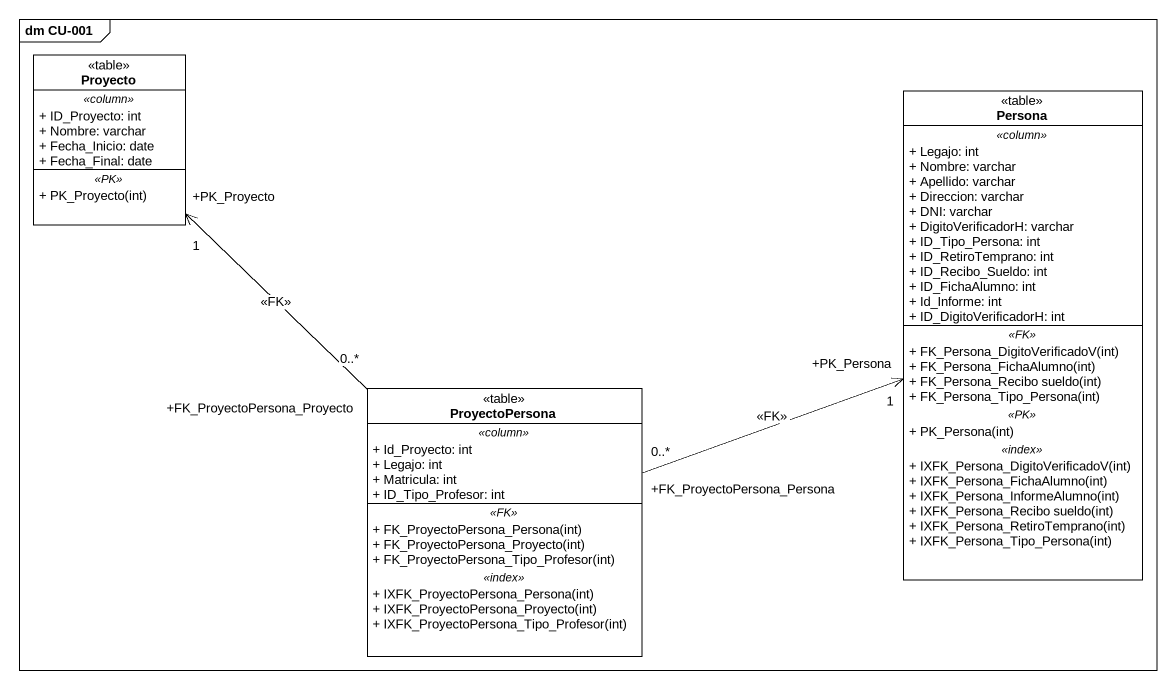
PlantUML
@startuml
mainframe dm CU-001
hide circle
hide empty members
skinparam classAttributeIconSize 0
class Proyecto <<table>> {
  .. <<column>> ..
  + ID_Proyecto: int
  + Nombre: varchar
  + Fecha_Inicio: date
  + Fecha_Final: date
  .. <<PK>> ..
  + PK_Proyecto(int)
}
class Persona <<table>> {
  .. <<column>> ..
  + Legajo: int
  + Nombre: varchar
  + Apellido: varchar
  + Direccion: varchar
  + DNI: varchar
  + DigitoVerificadorH: varchar
  + ID_Tipo_Persona: int
  + ID_RetiroTemprano: int
  + ID_Recibo_Sueldo: int
  + ID_FichaAlumno: int
  + Id_Informe: int
  + ID_DigitoVerificadorH: int
  .. <<FK>> ..
  + FK_Persona_DigitoVerificadoV(int)
  + FK_Persona_FichaAlumno(int)
  + FK_Persona_Recibo sueldo(int)
  + FK_Persona_Tipo_Persona(int)
  .. <<PK>> ..
  + PK_Persona(int)
  .. <<index>> ..
  + IXFK_Persona_DigitoVerificadoV(int)
  + IXFK_Persona_FichaAlumno(int)
  + IXFK_Persona_InformeAlumno(int)
  + IXFK_Persona_Recibo sueldo(int)
  + IXFK_Persona_RetiroTemprano(int)
  + IXFK_Persona_Tipo_Persona(int)
}
class ProyectoPersona <<table>> {
  .. <<column>> ..
  + Id_Proyecto: int
  + Legajo: int
  + Matricula: int
  + ID_Tipo_Profesor: int
  .. <<FK>> ..
  + FK_ProyectoPersona_Persona(int)
  + FK_ProyectoPersona_Proyecto(int)
  + FK_ProyectoPersona_Tipo_Profesor(int)
  .. <<index>> ..
  + IXFK_ProyectoPersona_Persona(int)
  + IXFK_ProyectoPersona_Proyecto(int)
  + IXFK_ProyectoPersona_Tipo_Profesor(int)
}
ProyectoPersona "+FK_ProyectoPersona_Proyecto\n0..*" -up-> "+PK_Proyecto\n1" Proyecto : <<FK>>
ProyectoPersona "+FK_ProyectoPersona_Persona\n0..*" -right-> "+PK_Persona\n1" Persona : <<FK>>
@enduml
